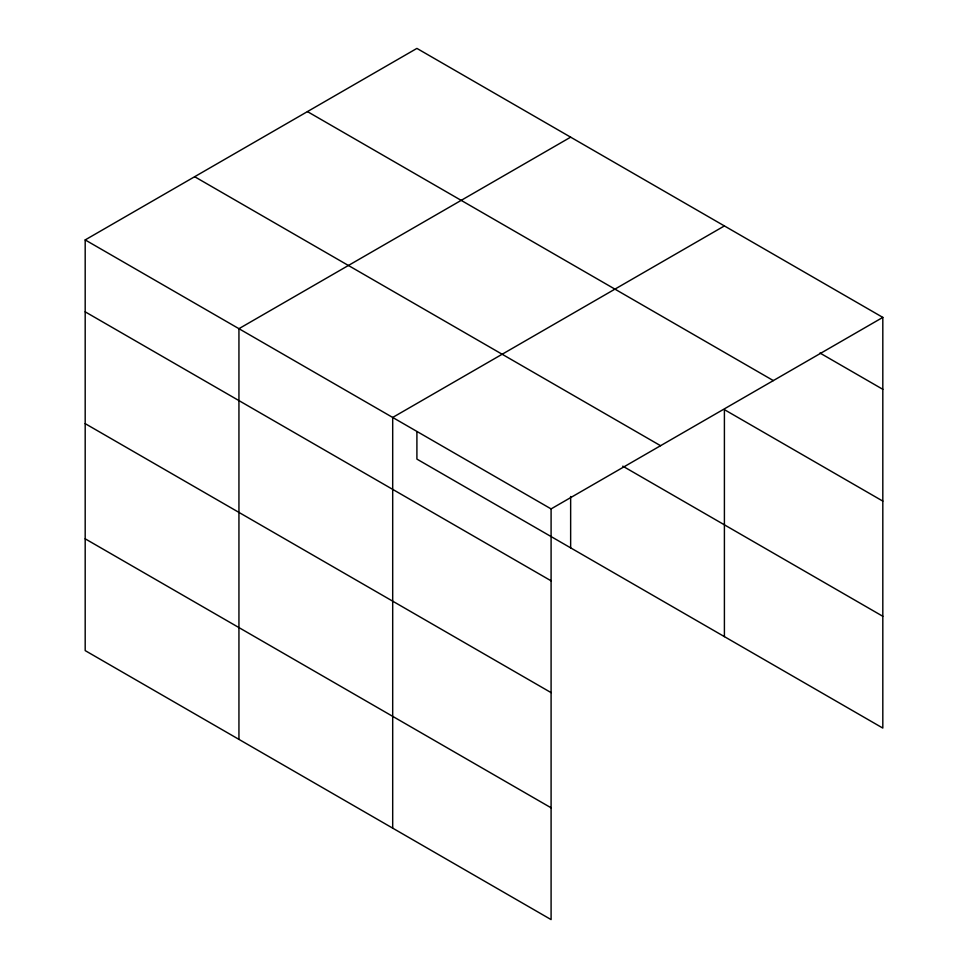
<?xml version="1.0" encoding="UTF-8"?>
<svg xmlns="http://www.w3.org/2000/svg" width="968" height="968" viewBox="0 0 968 968"><rect width="100%" height="100%" fill="white"/><g stroke="black" fill="none" stroke-linecap="round" stroke-linejoin="round"><path stroke-width="1.45" d="M85.184 239.919L551.094 508.902L551.094 919.6L85.184 650.605L85.184 239.919L416.906 48.4L882.816 317.395L882.816 728.081L416.906 459.098L416.906 431.897M570.648 137.166L238.939 328.684L238.939 739.37M724.403 225.931L392.693 417.45L392.693 828.148M551.094 508.902L882.816 317.395M819.969 353.03L882.816 389.317M307.437 111.598L773.347 380.593M882.816 501.109L724.403 409.646L724.403 636.629M194.653 176.708L660.563 445.704M622.775 466.152L882.816 616.289M85.184 311.829L551.094 580.824M85.184 423.633L551.094 692.616M85.184 538.813L551.094 807.808M570.648 496.499L570.648 547.864"/></g></svg>
